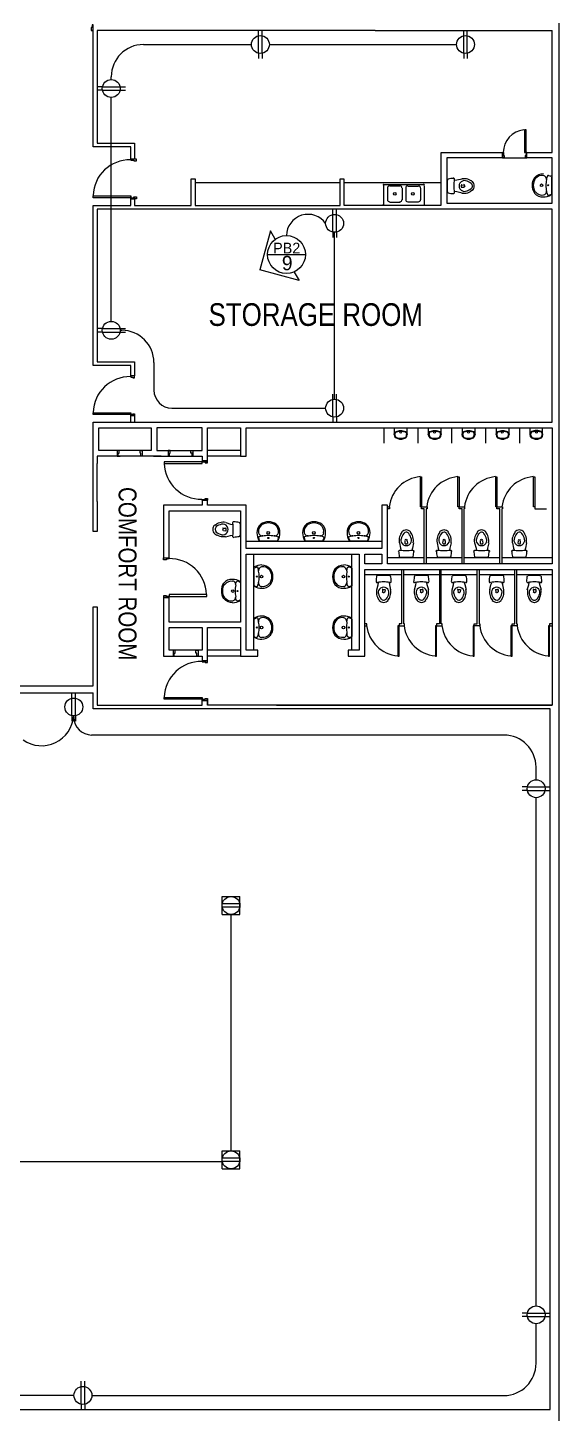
# Model space of a CAD drawing. Header units: inches. Extents: x -2 to 2474, y 1 to 287.
# Drawn here: x 641.9 to 666.9, y 152.8 to 217.8 of the extents above; entities that cross this region are included whole.
import ezdxf

# ---------------------------------------------------------------- set-up
doc = ezdxf.new("R2010")
doc.units = ezdxf.units.IN
doc.header["$MEASUREMENT"] = 0
for name, color, linetype in [('ACU', 6, 'Continuous'), ('NUMBER', 170, 'Continuous'), ('OUTLETS', 4, 'Continuous'), ('PDF_0', 7, 'Continuous'), ('PDF_Text', 7, 'Continuous'), ('POWER LINE', 1, 'Continuous'), ('TEXT', 82, 'Continuous')]:
    doc.layers.add(name, color=color, linetype=linetype)
doc.styles.add('PDF Arial Narrow', font='ARIALN.TTF')

msp = doc.modelspace()

# ---------------------------------------------------------------- linework, layer by layer
at = {"lineweight": 5}
for p, q in [((645.00654, 217.64738), (644.91949, 217.64738)), ((645.00654, 212.44718), (645.00654, 217.64738)), ((658.25515, 217.64738), (666.55947, 217.64738)), ((645.00654, 195.55998), (645.00654, 197.33575)), ((645.19804, 195.55998), (645.19804, 197.33575)), ((622.96279, 186.91965), (645.00654, 186.91965)), ((622.96279, 186.58364), (645.00654, 186.58364)), ((623.78438, 152.9764), (666.21128, 152.9764)), ((666.21128, 152.9764), (666.47242, 152.9764))]:
    msp.add_line(p, q, dxfattribs=at)
at = {"layer": 'OUTLETS', "lineweight": 5}
for p, q in [((652.77835, 216.56383), (652.77835, 217.64738)), ((652.94635, 217.39537), (652.94635, 217.64738)), ((662.40731, 216.56383), (662.40731, 217.64738)), ((662.57532, 217.39537), (662.57532, 217.64738)), ((652.86235, 217.40386), (652.86235, 217.40386)), ((652.94635, 216.56383), (652.94635, 217.39537)), ((662.49131, 217.40386), (662.49131, 217.40386)), ((662.57532, 216.56383), (662.57532, 217.39537)), ((652.77835, 216.56383), (652.77835, 216.32031)), ((652.94635, 216.57231), (652.94635, 216.32031)), ((662.40731, 216.56383), (662.40731, 216.32031)), ((662.57532, 216.57231), (662.57532, 216.32031)), ((645.44156, 215.00375), (645.19804, 215.00375)), ((645.45005, 214.83575), (645.19804, 214.83575)), ((645.44156, 215.00375), (646.52511, 215.00375)), ((645.44156, 214.83575), (646.27311, 214.83575)), ((646.27311, 214.83575), (646.52511, 214.83575)), ((646.28159, 214.91975), (646.28159, 214.91975)), ((656.26188, 208.17769), (656.26188, 209.26124)), ((656.42988, 209.00923), (656.42988, 209.26124)), ((656.34588, 209.01772), (656.34588, 209.01772)), ((656.42988, 208.17769), (656.42988, 209.00923)), ((656.26188, 208.17769), (656.26188, 207.93417)), ((656.42988, 208.18618), (656.42988, 207.93417)), ((645.44156, 203.66635), (645.19804, 203.66635)), ((645.45005, 203.49834), (645.19804, 203.49834)), ((645.44156, 203.66635), (646.52511, 203.66635)), ((645.44156, 203.49834), (646.27311, 203.49834)), ((646.27311, 203.49834), (646.52511, 203.49834)), ((646.28159, 203.58235), (646.28159, 203.58235)), ((656.26188, 199.51172), (656.26188, 200.59527)), ((656.34588, 200.35175), (656.34588, 200.35175)), ((656.42988, 200.34326), (656.42988, 200.59527)), ((656.42988, 199.51172), (656.42988, 200.34326)), ((656.26188, 199.51172), (656.26188, 199.2682)), ((656.42988, 199.52021), (656.42988, 199.2682)), ((644.01756, 185.50009), (644.01756, 186.58364)), ((644.18557, 186.33163), (644.18557, 186.58364)), ((644.10157, 186.34011), (644.10157, 186.34011)), ((644.18557, 185.50009), (644.18557, 186.33163)), ((644.01756, 185.50009), (644.01756, 185.25656)), ((644.18557, 185.50857), (644.18557, 185.25656)), ((665.38887, 182.1722), (665.14535, 182.1722)), ((665.39736, 182.00419), (665.14535, 182.00419)), ((665.38887, 182.1722), (666.47242, 182.1722)), ((665.38887, 182.00419), (666.22042, 182.00419)), ((666.22042, 182.00419), (666.47242, 182.00419)), ((666.2289, 182.08819), (666.2289, 182.08819)), ((651.06433, 176.19422), (651.06433, 177.03424)), ((651.06433, 177.03424), (651.90435, 177.03424)), ((651.90435, 176.19422), (651.90435, 177.03424)), ((651.07281, 176.69823), (651.06433, 176.69823)), ((651.06433, 176.61423), (651.06433, 176.61423)), ((651.90435, 176.53023), (651.06433, 176.53023)), ((651.06433, 176.19422), (651.90435, 176.19422)), ((651.90435, 176.69823), (651.07281, 176.69823)), ((651.89587, 176.69823), (651.90435, 176.69823)), ((651.06433, 164.26658), (651.06433, 165.10661)), ((651.06433, 165.10661), (651.90435, 165.10661)), ((651.90435, 164.26658), (651.90435, 165.10661)), ((651.07281, 164.7706), (651.06433, 164.7706)), ((651.06433, 164.6866), (651.06433, 164.6866)), ((651.90435, 164.60259), (651.06433, 164.60259)), ((651.90435, 164.7706), (651.07281, 164.7706)), ((651.89587, 164.7706), (651.90435, 164.7706)), ((651.06433, 164.26658), (651.90435, 164.26658)), ((665.38887, 157.50278), (665.14535, 157.50278)), ((665.39736, 157.33477), (665.14535, 157.33477)), ((665.38887, 157.50278), (666.47242, 157.50278)), ((665.38887, 157.33477), (666.22042, 157.33477)), ((666.22042, 157.33477), (666.47242, 157.33477)), ((666.2289, 157.41877), (666.2289, 157.41877)), ((644.44671, 153.21992), (644.44671, 154.30347)), ((644.53071, 154.05995), (644.53071, 154.05995)), ((644.61471, 154.05146), (644.61471, 154.30347)), ((644.61471, 153.21992), (644.61471, 154.05146)), ((644.44671, 153.21992), (644.44671, 152.9764)), ((644.61471, 153.2284), (644.61471, 152.9764))]:
    msp.add_line(p, q, dxfattribs=at)
for centre in [(652.86235, 216.98384), (662.49131, 216.98384), (645.86158, 214.91975), (656.34588, 208.5977), (645.86158, 203.58235), (656.34588, 199.93174), (644.10157, 185.9201), (665.80889, 182.08819), (651.48434, 176.61423), (651.48434, 164.6866), (665.80889, 157.41877), (644.53071, 153.63993)]:
    msp.add_circle(centre, 0.42001, dxfattribs=at)
at = {"layer": 'PDF_0', "lineweight": 5}
for points in [[(645.00654, 217.90852), (644.97172, 217.90852), (644.97172, 217.78665), (644.91949, 217.78665), (644.91949, 217.64738), (645.00654, 217.64738)], [(665.25376, 211.92489), (665.34081, 211.92489), (665.34081, 212.98687), (665.25376, 212.98687)], [(664.2266, 211.92489), (664.27883, 211.92489), (664.27883, 211.78562), (664.31365, 211.78562), (664.31365, 211.66375), (664.2266, 211.66375)], [(665.37563, 211.92489), (665.34081, 211.92489), (665.34081, 211.78562), (665.28858, 211.78562), (665.28858, 211.66375), (665.37563, 211.66375)], [(646.7823, 211.61152), (646.7823, 211.55929), (646.92158, 211.55929), (646.92158, 211.52447), (647.04345, 211.52447), (647.04345, 211.61152)], [(646.7823, 209.88798), (646.7823, 209.80093), (645.00654, 209.80093), (645.00654, 209.88798)], [(646.7823, 209.74871), (646.7823, 209.80093), (646.92158, 209.80093), (646.92158, 209.83575), (647.04345, 209.83575), (647.04345, 209.74871)], [(646.7823, 201.44438), (646.7823, 201.39216), (646.86935, 201.39216), (646.86935, 201.35734), (646.9564, 201.35734), (646.9564, 201.44438)], [(646.7823, 199.72085), (646.7823, 199.6338), (645.00654, 199.6338), (645.00654, 199.72085)], [(646.7823, 199.58157), (646.7823, 199.6338), (646.86935, 199.6338), (646.86935, 199.66862), (646.9564, 199.66862), (646.9564, 199.58157)], [(645.28509, 199.00706), (647.73983, 199.00706), (647.73983, 197.94508), (645.28509, 197.94508)], [(648.00097, 199.00706), (648.00097, 197.94508), (650.12492, 197.94508), (650.12492, 199.00706)], [(646.13815, 197.68394), (646.19038, 197.68394), (646.19038, 197.82321), (646.2252, 197.82321), (646.2252, 197.94508), (646.13815, 197.94508)], [(647.30459, 197.68394), (647.25236, 197.68394), (647.25236, 197.82321), (647.21754, 197.82321), (647.21754, 197.94508), (647.30459, 197.94508)], [(648.54066, 197.68394), (648.59289, 197.68394), (648.59289, 197.82321), (648.62771, 197.82321), (648.62771, 197.94508), (648.54066, 197.94508)], [(649.68969, 197.68394), (649.65487, 197.68394), (649.65487, 197.82321), (649.60264, 197.82321), (649.60264, 197.94508), (649.68969, 197.94508)], [(650.12492, 197.33575), (650.12492, 197.4228), (648.34916, 197.4228), (648.34916, 197.33575)], [(650.12492, 197.45761), (650.12492, 197.4228), (650.2642, 197.4228), (650.2642, 197.37057), (650.38607, 197.37057), (650.38607, 197.45761)], [(660.43134, 196.70901), (660.43134, 195.29884), (660.37911, 195.29884), (660.37911, 196.70901)], [(662.18969, 196.70901), (662.18969, 195.29884), (662.13746, 195.29884), (662.13746, 196.70901)], [(663.96546, 196.70901), (663.96546, 195.29884), (663.91323, 195.29884), (663.91323, 196.70901)], [(665.74123, 196.70901), (665.74123, 195.29884), (665.689, 195.29884), (665.689, 196.70901)], [(650.12492, 195.61221), (650.12492, 195.64703), (650.2642, 195.64703), (650.2642, 195.69926), (650.38607, 195.69926), (650.38607, 195.61221)], [(657.76768, 192.63519), (657.76768, 193.08783), (658.56852, 193.08783), (658.56852, 192.63519)], [(648.57548, 192.91374), (648.57548, 192.86151), (648.45361, 192.86151), (648.45361, 192.82669), (648.31434, 192.82669), (648.31434, 192.91374)], [(648.57548, 191.05093), (648.57548, 191.10315), (648.45361, 191.10315), (648.45361, 191.13797), (648.31434, 191.13797), (648.31434, 191.05093)], [(648.57548, 191.1902), (648.57548, 191.10315), (650.35125, 191.10315), (650.35125, 191.1902)], [(659.36936, 188.30023), (659.36936, 189.72781), (659.31713, 189.72781), (659.31713, 188.30023)], [(661.12771, 188.30023), (661.12771, 189.72781), (661.07549, 189.72781), (661.07549, 188.30023)], [(662.90348, 188.30023), (662.90348, 189.72781), (662.85125, 189.72781), (662.85125, 188.30023)], [(664.67925, 188.30023), (664.67925, 189.72781), (664.62702, 189.72781), (664.62702, 188.30023)], [(666.43761, 188.30023), (666.43761, 189.72781), (666.38538, 189.72781), (666.38538, 188.30023)], [(650.12492, 189.64076), (650.12492, 188.57878), (648.57548, 188.57878), (648.57548, 189.64076)], [(648.76698, 188.30023), (648.81921, 188.30023), (648.81921, 188.4395), (648.85403, 188.4395), (648.85403, 188.57878), (648.76698, 188.57878)], [(649.93342, 188.30023), (649.88119, 188.30023), (649.88119, 188.4395), (649.82896, 188.4395), (649.82896, 188.57878), (649.93342, 188.57878)], [(650.12492, 188.09131), (650.12492, 188.03909), (650.2642, 188.03909), (650.2642, 188.00427), (650.38607, 188.00427), (650.38607, 188.09131)], [(650.12492, 186.36778), (650.12492, 186.28073), (648.34916, 186.28073), (648.34916, 186.36778)], [(650.12492, 186.2285), (650.12492, 186.28073), (650.2642, 186.28073), (650.2642, 186.31555), (650.38607, 186.31555), (650.38607, 186.2285)]]:
    msp.add_lwpolyline(points, close=True, dxfattribs=at)
for points in [[(658.25515, 217.64738), (645.19804, 217.64738), (645.19804, 212.36013), (646.9564, 212.36013), (646.9564, 211.61152), (646.7823, 211.61152), (646.7823, 212.18603), (645.00654, 212.18603), (645.00654, 212.44718)], [(666.55947, 211.92489), (666.55947, 217.64738)], [(666.89548, 111.24588), (666.89548, 217.98339)], [(646.9564, 209.83575), (646.9564, 209.43534), (649.62005, 209.43534), (649.62005, 210.68882), (649.79414, 210.68882), (649.79414, 209.43534), (656.60125, 209.43534), (656.60125, 210.68882), (656.77534, 210.68882), (656.77534, 209.45274), (661.35404, 209.45274), (661.35404, 211.92489), (664.2266, 211.92489), (664.2266, 211.66375), (665.37563, 211.66375), (665.37563, 211.92489), (666.55947, 211.92489)], [(664.27883, 211.66375), (661.61518, 211.66375), (661.61518, 209.53979), (666.55947, 209.53979)], [(666.55947, 211.66375), (665.34081, 211.66375)], [(666.55947, 209.53979), (666.55947, 211.66375)], [(661.65, 210.06208), (661.65, 210.61918)], [(662.32897, 210.67141), (662.08524, 210.61918), (661.98078, 210.60177)], [(666.50724, 210.79327), (666.40279, 210.82809)], [(666.52465, 210.77587), (666.52465, 210.37545), (666.52465, 209.95762)], [(656.60125, 210.49731), (649.79414, 210.49731)], [(661.35404, 210.49731), (656.77534, 210.49731)], [(658.63816, 210.37545), (658.63816, 209.48756)], [(660.53579, 210.41027), (658.67298, 210.41027)], [(658.82966, 210.25358), (658.82966, 209.69648)], [(659.42159, 210.34063), (658.93412, 210.34063)], [(659.52604, 209.69648), (659.52604, 210.25358)], [(659.70014, 209.69648), (659.70014, 210.25358)], [(659.78718, 210.34063), (660.29206, 210.34063)], [(660.37911, 210.25358), (660.37911, 209.69648)], [(660.57061, 209.48756), (660.57061, 210.37545)], [(662.32897, 210.00985), (662.08524, 210.07949), (661.98078, 210.0969)], [(662.29415, 210.39286), (662.29415, 210.2884)], [(662.31156, 210.41027), (662.43343, 210.39286)], [(662.31156, 210.2884), (662.43343, 210.2884)], [(662.46824, 210.32322), (662.46824, 210.35804)], [(666.50724, 209.95762), (666.40279, 209.90539)], [(666.55947, 209.26124), (645.19804, 209.26124), (645.19804, 202.10594), (646.9564, 202.10594), (646.9564, 201.44438), (646.7823, 201.44438), (646.7823, 201.93185), (645.00654, 201.93185), (645.00654, 209.43534), (646.7823, 209.43534), (646.7823, 209.83575)], [(646.7823, 209.74871), (646.9564, 209.74871)], [(647.04345, 209.74871), (647.04345, 209.74871)], [(658.67298, 209.45274), (660.53579, 209.45274)], [(658.93412, 209.59202), (659.42159, 209.59202)], [(660.29206, 209.59202), (659.78718, 209.59202)], [(666.55947, 206.51594), (666.55947, 209.26124)], [(646.76489, 199.2682), (666.55947, 199.2682), (666.55947, 206.51594)], [(646.7823, 199.2682), (646.7823, 199.58157), (646.9564, 199.58157), (646.9564, 199.2682)], [(645.00654, 197.33575), (645.00654, 199.2682), (646.76489, 199.2682)], [(650.12492, 197.94508), (650.12492, 199.00706)], [(650.38607, 197.37057), (650.38607, 197.4228), (650.38607, 199.00706), (651.93551, 199.00706), (651.93551, 197.68394), (652.19665, 197.68394), (652.19665, 199.00706), (666.55947, 199.00706)], [(658.65557, 199.00706), (658.65557, 198.29327)], [(659.14303, 199.00706), (659.14303, 198.69369), (659.16044, 198.60664), (659.23008, 198.537), (659.38677, 198.48477), (659.50863, 198.48477), (659.68273, 198.537), (659.73496, 198.60664), (659.75237, 198.69369), (659.75237, 199.00706)], [(659.14303, 198.69369), (659.16044, 198.78073), (659.23008, 198.83296), (659.38677, 198.88519), (659.50863, 198.88519), (659.68273, 198.83296), (659.73496, 198.78073), (659.75237, 198.69369)], [(659.17785, 198.67628), (659.19526, 198.76333), (659.24749, 198.81555), (659.38677, 198.85037), (659.50863, 198.85037), (659.66532, 198.81555), (659.71755, 198.76333), (659.71755, 198.67628)], [(660.25724, 199.00706), (660.25724, 198.29327)], [(660.74471, 199.00706), (660.74471, 198.69369), (660.76212, 198.60664), (660.81434, 198.537), (660.98844, 198.48477), (661.1103, 198.48477), (661.2844, 198.537), (661.33663, 198.60664), (661.35404, 198.69369), (661.35404, 199.00706)], [(660.74471, 198.69369), (660.76212, 198.78073), (660.81434, 198.83296), (660.98844, 198.88519), (661.1103, 198.88519), (661.2844, 198.83296), (661.33663, 198.78073), (661.35404, 198.69369)], [(660.77952, 198.67628), (660.79693, 198.76333), (660.83175, 198.81555), (660.98844, 198.85037), (661.1103, 198.85037), (661.26699, 198.81555), (661.30181, 198.76333), (661.31922, 198.67628)], [(661.8415, 199.00706), (661.8415, 198.29327)], [(662.32897, 199.00706), (662.32897, 198.69369), (662.34638, 198.60664), (662.41602, 198.537), (662.5727, 198.48477), (662.69457, 198.48477), (662.86866, 198.537), (662.92089, 198.60664), (662.9383, 198.69369), (662.9383, 199.00706)], [(662.5727, 198.48477), (662.41602, 198.537), (662.34638, 198.60664), (662.32897, 198.69369), (662.34638, 198.78073), (662.41602, 198.83296), (662.5727, 198.88519), (662.69457, 198.88519), (662.86866, 198.83296), (662.92089, 198.78073), (662.9383, 198.69369)], [(662.36379, 198.67628), (662.3812, 198.76333), (662.43343, 198.81555), (662.5727, 198.85037), (662.69457, 198.85037), (662.85125, 198.81555), (662.88607, 198.76333), (662.90348, 198.67628)], [(663.42577, 199.00706), (663.42577, 198.29327)], [(663.93064, 199.00706), (663.93064, 198.69369), (663.94805, 198.60664), (664.00028, 198.537), (664.17437, 198.48477), (664.29624, 198.48477), (664.45292, 198.537), (664.52256, 198.60664), (664.53997, 198.69369), (664.53997, 199.00706)], [(663.93064, 198.69369), (663.94805, 198.78073), (664.00028, 198.83296), (664.17437, 198.88519), (664.29624, 198.88519), (664.45292, 198.83296), (664.52256, 198.78073), (664.53997, 198.69369)], [(663.96546, 198.67628), (663.98287, 198.76333), (664.01769, 198.81555), (664.17437, 198.85037), (664.29624, 198.85037), (664.43552, 198.81555), (664.48774, 198.76333), (664.50515, 198.67628)], [(665.02744, 199.00706), (665.02744, 198.29327)], [(665.5149, 199.00706), (665.5149, 198.69369), (665.53231, 198.60664), (665.58454, 198.537), (665.75864, 198.48477), (665.8805, 198.48477), (666.0546, 198.537), (666.10683, 198.60664), (666.12423, 198.69369), (666.10683, 198.78073), (666.0546, 198.83296), (665.8805, 198.88519), (665.75864, 198.88519), (665.58454, 198.83296), (665.53231, 198.78073), (665.5149, 198.69369)], [(665.54972, 198.67628), (665.56713, 198.76333), (665.60195, 198.81555), (665.75864, 198.85037), (665.8805, 198.85037), (666.03719, 198.81555), (666.07201, 198.76333), (666.08942, 198.67628)], [(666.10683, 198.69369), (666.10683, 199.00706)], [(666.55947, 199.00706), (666.55947, 195.29884)], [(659.17785, 198.69369), (659.19526, 198.60664), (659.24749, 198.55441), (659.38677, 198.51959), (659.50863, 198.51959), (659.66532, 198.55441), (659.71755, 198.60664), (659.71755, 198.69369)], [(660.77952, 198.69369), (660.79693, 198.60664), (660.83175, 198.55441), (660.98844, 198.51959), (661.1103, 198.51959), (661.26699, 198.55441), (661.30181, 198.60664), (661.31922, 198.69369)], [(662.36379, 198.69369), (662.3812, 198.60664), (662.43343, 198.55441), (662.5727, 198.51959), (662.69457, 198.51959), (662.85125, 198.55441), (662.88607, 198.60664), (662.90348, 198.69369)], [(663.96546, 198.69369), (663.98287, 198.60664), (664.01769, 198.55441), (664.17437, 198.51959), (664.29624, 198.51959), (664.43552, 198.55441), (664.48774, 198.60664), (664.50515, 198.69369)], [(665.54972, 198.69369), (665.56713, 198.60664), (665.60195, 198.55441), (665.75864, 198.51959), (665.8805, 198.51959), (666.03719, 198.55441), (666.07201, 198.60664), (666.08942, 198.69369)], [(648.20988, 197.68394), (645.19804, 197.68394), (645.19804, 197.33575)], [(646.19038, 197.68394), (646.27743, 197.68394)], [(647.84428, 197.68394), (650.12492, 197.68394), (650.12492, 197.4228), (650.38607, 197.4228)], [(648.59289, 197.68394), (648.67994, 197.68394)], [(651.93551, 197.94508), (650.38607, 197.94508)], [(651.93551, 197.68394), (650.38607, 197.68394)], [(645.19804, 195.55998), (645.19804, 194.14981), (645.00654, 194.14981), (645.00654, 195.55998)], [(650.12492, 195.61221), (650.38607, 195.61221), (650.12492, 195.61221), (650.12492, 195.38589), (648.31434, 195.38589), (648.31434, 192.91374)], [(666.55947, 195.29884), (666.55947, 192.63519), (658.82966, 192.63519), (658.82966, 195.38589), (658.56852, 195.38589), (658.56852, 193.34898), (652.19665, 193.34898), (652.19665, 195.38589), (650.38607, 195.38589), (650.38607, 195.69926)], [(648.57548, 192.91374), (648.57548, 195.12474), (651.93551, 195.12474), (651.93551, 189.9019), (648.57548, 189.9019), (648.57548, 191.05093), (648.31434, 191.05093), (648.31434, 188.30023), (650.12492, 188.30023), (650.12492, 188.09131), (650.38607, 188.09131)], [(658.82966, 195.29884), (658.91671, 195.29884), (658.91671, 195.21179), (658.82966, 195.21179)], [(660.5532, 192.63519), (660.5532, 195.21179), (660.43134, 195.21179), (660.43134, 195.29884), (660.69248, 195.29884), (660.69248, 195.21179), (660.64025, 195.21179), (660.64025, 192.63519)], [(662.32897, 192.63519), (662.32897, 195.21179), (662.18969, 195.21179), (662.18969, 195.29884), (662.45083, 195.29884), (662.45083, 195.21179), (662.41602, 195.21179), (662.41602, 192.63519)], [(664.10474, 192.63519), (664.10474, 195.21179), (663.96546, 195.21179), (663.96546, 195.29884), (664.2266, 195.29884), (664.2266, 195.21179), (664.19178, 195.21179), (664.19178, 192.63519)], [(665.74123, 195.29884), (665.74123, 195.21179), (666.29833, 195.21179)], [(651.25654, 194.18463), (651.25654, 194.28909), (651.13467, 194.28909)], [(651.23913, 194.56764), (651.46545, 194.498), (651.58732, 194.48059)], [(651.9181, 194.51541), (651.9181, 193.95831)], [(651.09985, 194.25427), (651.09985, 194.21945)], [(651.25654, 194.16722), (651.13467, 194.18463)], [(651.23913, 193.90608), (651.46545, 193.95831), (651.58732, 193.97572)], [(652.19665, 193.69717), (658.56852, 193.69717)], [(652.82339, 193.73199), (652.78857, 193.83644)], [(653.65905, 193.69717), (653.24122, 193.69717), (652.8408, 193.69717)], [(653.67646, 193.73199), (653.71128, 193.83644)], [(654.96476, 193.73199), (654.92994, 193.83644)], [(655.80041, 193.69717), (655.38259, 193.69717), (654.98217, 193.69717)], [(655.80041, 193.73199), (655.85264, 193.83644)], [(657.0539, 193.73199), (657.01908, 193.83644)], [(657.88955, 193.69717), (657.47172, 193.69717), (657.07131, 193.69717)], [(657.90696, 193.73199), (657.94178, 193.83644)], [(659.38677, 193.61012), (659.43899, 193.36639), (659.47381, 193.26193)], [(659.66532, 193.59271), (659.66532, 193.71458)], [(659.73496, 193.7494), (659.70014, 193.7494)], [(659.78718, 193.59271), (659.76977, 193.71458)], [(660.04833, 193.61012), (659.9961, 193.36639), (659.97869, 193.26193)], [(661.16253, 193.61012), (661.21476, 193.36639), (661.23217, 193.26193)], [(661.42368, 193.59271), (661.44108, 193.71458)], [(661.51072, 193.7494), (661.4759, 193.7494)], [(661.54554, 193.59271), (661.54554, 193.71458)], [(661.82409, 193.61012), (661.75446, 193.36639), (661.73705, 193.26193)], [(662.92089, 193.61012), (662.99053, 193.36639), (663.00794, 193.26193)], [(663.19944, 193.59271), (663.19944, 193.71458)], [(663.26908, 193.7494), (663.23426, 193.7494)], [(663.32131, 193.59271), (663.3039, 193.71458)], [(663.58245, 193.61012), (663.53022, 193.36639), (663.51281, 193.26193)], [(664.69666, 193.61012), (664.74889, 193.36639), (664.7837, 193.26193)], [(664.9578, 193.59271), (664.97521, 193.71458)], [(665.04485, 193.7494), (665.01003, 193.7494)], [(665.07967, 193.59271), (665.07967, 193.71458)], [(665.35822, 193.61012), (665.30599, 193.36639), (665.27117, 193.26193)], [(650.38607, 188.00427), (650.38607, 189.64076), (651.93551, 189.64076), (651.93551, 188.30023), (652.73635, 188.30023), (652.73635, 188.57878), (652.19665, 188.57878), (652.19665, 193.08783), (657.50654, 193.08783), (657.50654, 188.57878), (656.98426, 188.57878), (656.98426, 188.30023), (657.76768, 188.30023), (657.76768, 192.37405), (666.55947, 192.37405), (666.55947, 186.00218), (650.38607, 186.00218), (650.38607, 186.31555)], [(652.56225, 188.57878), (652.56225, 193.08783)], [(657.15835, 188.57878), (657.15835, 193.08783)], [(659.66532, 193.5753), (659.76977, 193.5753)], [(661.44108, 193.5753), (661.54554, 193.5753)], [(663.19944, 193.5753), (663.3039, 193.5753)], [(664.97521, 193.5753), (665.07967, 193.5753)], [(652.56225, 192.42627), (652.56225, 192.02586), (652.56225, 191.60803)], [(652.57966, 192.44368), (652.68412, 192.4785)], [(657.14094, 192.44368), (657.03649, 192.4785)], [(657.15835, 192.42627), (657.15835, 192.02586), (657.15835, 191.60803)], [(660.5532, 192.91374), (658.82966, 192.91374)], [(659.49122, 192.37405), (659.49122, 189.81485), (659.36936, 189.81485), (659.36936, 189.72781), (659.6305, 189.72781), (659.6305, 189.81485), (659.59568, 189.81485), (659.59568, 192.37405)], [(659.9961, 192.93115), (659.43899, 192.93115)], [(662.32897, 192.91374), (660.64025, 192.91374)], [(661.26699, 192.37405), (661.26699, 189.81485), (661.12771, 189.81485), (661.12771, 189.72781), (661.38886, 189.72781), (661.38886, 189.81485), (661.35404, 189.81485), (661.35404, 192.37405)], [(661.77186, 192.93115), (661.21476, 192.93115)], [(664.10474, 192.91374), (662.41602, 192.91374)], [(663.1298, 192.37405), (663.1298, 189.81485), (663.16462, 189.81485), (663.16462, 189.72781), (662.90348, 189.72781), (662.90348, 189.81485), (663.04276, 189.81485), (663.04276, 192.37405)], [(663.53022, 192.93115), (662.97312, 192.93115)], [(666.55947, 192.91374), (664.19178, 192.91374)], [(664.88816, 192.37405), (664.88816, 189.81485), (664.92298, 189.81485), (664.92298, 189.72781), (664.67925, 189.72781), (664.67925, 189.81485), (664.80111, 189.81485), (664.80111, 192.37405)], [(665.30599, 192.93115), (664.74889, 192.93115)], [(651.9181, 191.76471), (651.81364, 191.81694)], [(651.93551, 191.76471), (651.93551, 191.34689), (651.93551, 190.94647)], [(659.49122, 192.1129), (657.76768, 192.1129)], [(658.32479, 191.41652), (658.39443, 191.64285), (658.41184, 191.74731)], [(658.93412, 192.07809), (658.37702, 192.07809)], [(658.98635, 191.41652), (658.93412, 191.64285), (658.91671, 191.74731)], [(661.26699, 192.1129), (659.59568, 192.1129)], [(660.10055, 191.41652), (660.15278, 191.64285), (660.17019, 191.74731)], [(660.70989, 192.07809), (660.15278, 192.07809)], [(660.76212, 191.41652), (660.69248, 191.64285), (660.67507, 191.74731)], [(663.04276, 192.1129), (661.35404, 192.1129)], [(661.85891, 191.41652), (661.92855, 191.64285), (661.94596, 191.74731)], [(662.46824, 192.07809), (661.92855, 192.07809)], [(662.53788, 191.41652), (662.46824, 191.64285), (662.45083, 191.74731)], [(664.80111, 192.1129), (663.1298, 192.1129)], [(663.63468, 191.41652), (663.68691, 191.64285), (663.72173, 191.74731)], [(664.24401, 192.07809), (663.68691, 192.07809)], [(664.29624, 191.41652), (664.24401, 191.64285), (664.20919, 191.74731)], [(666.55947, 192.1129), (664.88816, 192.1129)], [(665.39304, 191.41652), (665.46267, 191.64285), (665.48008, 191.74731)], [(666.00237, 192.07809), (665.46267, 192.07809)], [(666.0546, 191.41652), (665.98496, 191.64285), (665.96755, 191.74731)], [(652.57966, 191.60803), (652.68412, 191.5558)], [(657.14094, 191.60803), (657.03649, 191.5558)], [(658.60334, 191.31207), (658.60334, 191.43393), (658.7078, 191.43393)], [(658.67298, 191.27725), (658.63816, 191.27725)], [(658.72521, 191.43393), (658.7078, 191.31207)], [(660.3617, 191.43393), (660.37911, 191.31207)], [(660.37911, 191.43393), (660.48356, 191.43393), (660.48356, 191.31207)], [(660.44874, 191.27725), (660.41393, 191.27725)], [(662.15487, 191.31207), (662.13746, 191.43393), (662.24192, 191.43393)], [(662.2071, 191.27725), (662.18969, 191.27725)], [(662.25933, 191.43393), (662.24192, 191.31207)], [(663.89582, 191.43393), (663.91323, 191.31207)], [(663.91323, 191.43393), (664.01769, 191.43393), (664.01769, 191.31207)], [(663.98287, 191.27725), (663.94805, 191.27725)], [(665.67159, 191.43393), (665.689, 191.31207)], [(665.689, 191.43393), (665.79345, 191.43393), (665.79345, 191.31207)], [(665.75864, 191.27725), (665.72382, 191.27725)], [(645.00654, 186.91965), (645.00654, 190.61569), (645.19804, 190.61569), (645.19804, 186.00218), (650.12492, 186.00218), (650.12492, 186.2285), (650.38607, 186.2285), (650.38607, 186.00218)], [(651.9181, 190.92906), (651.81364, 190.89424)], [(652.56225, 190.04118), (652.56225, 189.64076), (652.56225, 189.22293)], [(652.57966, 190.05859), (652.68412, 190.0934)], [(657.14094, 190.05859), (657.03649, 190.0934)], [(657.15835, 190.04118), (657.15835, 189.64076), (657.15835, 189.22293)], [(657.76768, 189.72781), (657.85473, 189.72781), (657.85473, 189.81485), (657.76768, 189.81485)], [(666.55947, 189.81485), (666.43761, 189.81485), (666.43761, 189.72781), (666.55947, 189.72781)], [(652.57966, 189.20552), (652.68412, 189.1707)], [(657.14094, 189.20552), (657.03649, 189.1707)], [(651.93551, 188.57878), (650.38607, 188.57878)], [(648.81921, 188.30023), (648.90626, 188.30023)], [(651.93551, 188.30023), (650.38607, 188.30023)], [(645.00654, 185.82808), (645.00654, 186.58364)], [(666.47242, 185.82808), (645.00654, 185.82808)], [(650.12492, 186.2285), (650.38607, 186.2285)], [(653.62423, 186.00218), (666.55947, 186.00218)], [(666.47242, 152.9764), (666.47242, 185.82808)]]:
    msp.add_lwpolyline(points, dxfattribs=at)
for points in [[(661.92889, 210.70596, 0.0503527), (661.68402, 210.67602, 0.3504299), (661.65, 210.62788)], [(662.72868, 210.6091, 0.10389866), (662.46086, 210.68773, 0.05737446), (662.32374, 210.68027)], [(662.81545, 210.14239, 0.2018474), (662.90347, 210.34712, 0.20183327), (662.81543, 210.55629)], [(665.76805, 210.69479, 0.15476756), (665.67163, 210.37757, 0.15476756), (665.76805, 210.05611)], [(666.29788, 210.64987, 0.36841564), (666.15705, 210.84073, 0.29105233), (665.78052, 210.69477)], [(666.29083, 210.64382, 0.04810038), (666.26352, 210.37286, 0.04810038), (666.29083, 210.10708, 0.05470467), (666.33358, 209.9467)], [(661.65, 210.07078, 0.35042989), (661.68402, 210.02265, 0.0503527), (661.92889, 209.99271)], [(662.32374, 210.0184, 0.05735054), (662.45704, 210.01165, 0.10386122), (662.72874, 210.08959)], [(662.76013, 210.23318, 0.23143291), (662.81643, 210.35035, 0.23143291), (662.76013, 210.46549)], [(665.73057, 210.01889, 0.24149934), (666.13973, 209.83584, 0.1367667), (666.4969, 209.92947)], [(665.78052, 210.07354, 0.29108862), (666.15705, 209.92758, 0.36841564), (666.29788, 210.11844)], [(650.71783, 194.45251, 0.20185978), (650.62981, 194.24778, 0.20185978), (650.71783, 194.03862)], [(650.79056, 194.36172, 0.23140141), (650.73426, 194.24455, 0.23140141), (650.79056, 194.12941)], [(651.22689, 194.57652, 0.05737522), (651.09364, 194.58325, 0.10386201), (650.82195, 194.50531)], [(651.90069, 194.52412, 0.35055931), (651.86655, 194.57228, 0.05035258), (651.62168, 194.60219)], [(652.88466, 194.49125, 0.2414857), (652.70161, 194.08208, 0.13673329), (652.79523, 193.72491)], [(653.51564, 193.94136, 0.36843856), (653.7065, 194.08218, 0.29106267), (653.56055, 194.45871, 0.15470124), (653.24335, 194.5502, 0.15474561), (652.92188, 194.45376, 0.29106267), (652.7788, 194.08332, 0.36843856), (652.9668, 193.94136)], [(653.68721, 193.72491, 0.13673329), (653.78083, 194.08208, 0.2414857), (653.59778, 194.49125)], [(655.02603, 194.49125, 0.2414857), (654.84297, 194.08208, 0.13673329), (654.9366, 193.72491)], [(655.70189, 194.4538, 0.15470124), (655.38472, 194.5502, 0.15474561), (655.06324, 194.45376, 0.29106267), (654.92016, 194.08332, 0.36843856), (655.10817, 193.94136)], [(655.82857, 193.72491, 0.13673329), (655.9222, 194.08208, 0.2414857), (655.73914, 194.49125)], [(657.11517, 194.49125, 0.2414857), (656.93211, 194.08208, 0.13673329), (657.02574, 193.72491)], [(657.74614, 193.94136, 0.36843856), (657.937, 194.08218, 0.29106267), (657.79105, 194.45871, 0.15470124), (657.47386, 194.5502, 0.15474561), (657.15238, 194.45376, 0.29106267), (657.0093, 194.08332, 0.36843856), (657.1973, 193.94136)], [(657.91771, 193.72491, 0.13673329), (658.01134, 194.08208, 0.2414857), (657.82828, 194.49125)], [(650.82195, 193.98582, 0.10386197), (651.08977, 193.90717, 0.0573518), (651.22695, 193.91463)], [(651.62179, 193.88894, 0.0503527), (651.86667, 193.91888, 0.35042989), (651.90069, 193.96701)], [(653.50946, 193.93102, 0.04809436), (653.2385, 193.95829, 0.04809382), (652.97285, 193.93099)], [(655.65082, 193.93102, 0.04809436), (655.37987, 193.95829, 0.04809382), (655.11421, 193.93099)], [(657.73996, 193.93102, 0.04809436), (657.469, 193.95829, 0.04809382), (657.20335, 193.93099)], [(659.4491, 194.0273, 0.10387044), (659.37045, 193.75948, 0.05739275), (659.37791, 193.62229)], [(659.91576, 194.13145, 0.20179111), (659.71102, 194.21945, 0.20184071), (659.5019, 194.13142)], [(659.94983, 193.78947, 0.1194189), (659.825, 194.0587, 0.23135063), (659.70782, 194.11499, 0.23135507), (659.59268, 194.05869)], [(660.03977, 193.62229, 0.05739275), (660.04652, 193.75567, 0.10386785), (659.96855, 194.02737)], [(661.22487, 194.0273, 0.10387044), (661.14622, 193.75948, 0.05739275), (661.15368, 193.62229)], [(661.69153, 194.13145, 0.20179111), (661.48678, 194.21945, 0.20184071), (661.27767, 194.13142)], [(661.7256, 193.78947, 0.1194189), (661.60076, 194.0587, 0.23135063), (661.48359, 194.11499, 0.23135507), (661.36845, 194.05869)], [(661.81554, 193.62229, 0.05739275), (661.82229, 193.75567, 0.10386785), (661.74432, 194.02737)], [(662.98323, 194.0273, 0.10386481), (662.90457, 193.75948, 0.05736955), (662.91203, 193.62229)], [(663.44989, 194.13145, 0.20179393), (663.24514, 194.21945, 0.20184707), (663.03603, 194.13142)], [(663.48395, 193.78947, 0.11942351), (663.35912, 194.0587, 0.2313559), (663.24194, 194.11499, 0.23135843), (663.12681, 194.05869)], [(663.5739, 193.62229, 0.05736955), (663.58064, 193.75567, 0.10386243), (663.50268, 194.02737)], [(664.75899, 194.0273, 0.10386481), (664.68034, 193.75948, 0.05736955), (664.6878, 193.62229)], [(665.22565, 194.13145, 0.20179393), (665.02091, 194.21945, 0.20184706), (664.81179, 194.13142)], [(665.25972, 193.78947, 0.11942351), (665.13488, 194.0587, 0.2313559), (665.01771, 194.11499, 0.23135843), (664.90257, 194.05869)], [(665.34967, 193.62229, 0.05736955), (665.35641, 193.75567, 0.10386243), (665.27844, 194.02737)], [(659.35196, 193.21711, -0.45956068), (659.41896, 193.27985, 0.03553317), (659.71357, 193.26205)], [(659.35222, 193.22745, 0.05037834), (659.38216, 192.98258, 0.350469), (659.43029, 192.94856)], [(659.70411, 193.26205, 0.03553317), (659.99872, 193.27985, -0.45964999), (660.06572, 193.21713)], [(659.98739, 192.94856, 0.350469), (660.03552, 192.98258, 0.05037834), (660.06546, 193.22745)], [(661.11031, 193.21711, -0.45956068), (661.17732, 193.27985, 0.03553317), (661.47193, 193.26205)], [(661.12799, 193.22745, 0.05037834), (661.15793, 192.98258, 0.350469), (661.20606, 192.94856)], [(661.47988, 193.26205, 0.03553317), (661.77449, 193.27985, -0.45964999), (661.84149, 193.21713)], [(661.76316, 192.94856, 0.350469), (661.81129, 192.98258, 0.05037834), (661.84123, 193.22745)], [(662.88608, 193.21711, -0.45951682), (662.95308, 193.27985, 0.03553349), (663.2477, 193.26205)], [(662.88634, 193.22745, 0.05036547), (662.91628, 192.98258, 0.35046899), (662.96441, 192.94856)], [(663.25564, 193.26205, 0.03553349), (663.55026, 193.27985, -0.45966086), (663.61726, 193.21713)], [(663.52152, 192.94856, 0.350469), (663.56965, 192.98258, 0.05036547), (663.59959, 193.22745)], [(664.66184, 193.21711, -0.45951682), (664.72885, 193.27985, 0.03553349), (665.02346, 193.26205)], [(664.66211, 193.22745, 0.05036547), (664.69205, 192.98258, 0.350469), (664.74018, 192.94856)], [(665.014, 193.26205, 0.03553349), (665.30862, 193.27985, -0.45966086), (665.37561, 193.21713)], [(665.29728, 192.94856, 0.350469), (665.34542, 192.98258, 0.05036547), (665.37536, 193.22745)], [(653.28896, 192.34521, 0.29103972), (652.91244, 192.49114, 0.36841023), (652.77161, 192.30028)], [(653.30144, 191.70652, 0.15476727), (653.39787, 192.02798, 0.15476727), (653.30144, 192.34519)], [(656.91417, 192.30028, 0.36841023), (656.77334, 192.49114, 0.29105095), (656.39681, 192.34518, 0.15476727), (656.30533, 192.02798, 0.15476727), (656.40175, 191.70652)], [(651.17891, 191.68363, 0.15476727), (651.08248, 191.36642, 0.15476727), (651.17891, 191.04496)], [(651.9077, 191.81031, 0.13671889), (651.55059, 191.90391, 0.2414674), (651.14143, 191.72085)], [(652.57259, 191.57987, 0.13676713), (652.92976, 191.48625, 0.24149897), (653.33892, 191.6693)], [(652.73591, 191.59711, 0.05471395), (652.77867, 191.75749, 0.04810038), (652.80597, 192.02341, 0.04808825), (652.77864, 192.29436)], [(656.36427, 191.6693, 0.24149897), (656.77344, 191.48625, 0.13676713), (657.1306, 191.57987)], [(656.92453, 192.29422, 0.04810038), (656.89722, 192.02327, 0.04810038), (656.92453, 191.75749)], [(658.36831, 192.09549, 0.35046899), (658.32018, 192.06147, 0.05037834), (658.29024, 191.8166)], [(659.00349, 191.81672, 0.05038732), (658.97352, 192.06158, 0.3505007), (658.92542, 192.09549)], [(660.14408, 192.09549, 0.350469), (660.09595, 192.06147, 0.05037834), (660.06601, 191.8166)], [(660.77925, 191.81672, 0.05038732), (660.74929, 192.06158, 0.35050071), (660.70118, 192.09549)], [(663.6782, 192.09549, 0.350469), (663.63007, 192.06147, 0.05036547), (663.60013, 191.8166)], [(664.31338, 191.81672, 0.05038091), (664.28341, 192.06158, 0.35052995), (664.23531, 192.09549)], [(651.19137, 191.04498, 0.29108718), (651.56791, 190.89902, 0.36841023), (651.70874, 191.08988)], [(651.70168, 191.63266, 0.04810038), (651.67438, 191.36171, 0.04810038), (651.70168, 191.09593)], [(658.43992, 190.91264, 0.20184071), (658.64907, 190.8246, 0.20184071), (658.85381, 190.91264)], [(658.5307, 190.98537, 0.2313346), (658.64584, 190.92906, 0.2313346), (658.76303, 190.98537)], [(660.21569, 190.91264, 0.20184071), (660.42483, 190.8246, 0.20184071), (660.62957, 190.91264)], [(660.30647, 190.98537, 0.2313346), (660.42161, 190.92906, 0.2313346), (660.53879, 190.98537)], [(661.97405, 190.91264, 0.20183965), (662.18319, 190.8246, 0.20184706), (662.38793, 190.91264)], [(662.06483, 190.98537, 0.2313365), (662.17997, 190.92906, 0.23134521), (662.29715, 190.98537)], [(663.74982, 190.91264, 0.20184707), (663.95896, 190.8246, 0.20184707), (664.16369, 190.91264)], [(663.84059, 190.98537, 0.23134521), (663.95573, 190.92906, 0.23134521), (664.07291, 190.98537)], [(653.33889, 189.99735, 0.2414837), (652.92969, 190.18037, 0.13672316), (652.57259, 190.08674)], [(652.73591, 189.21202, 0.05471395), (652.77867, 189.37239, 0.04810038), (652.80597, 189.63831, 0.04808825), (652.77864, 189.90926)], [(653.28896, 189.96011, 0.29103972), (652.91244, 190.10604, 0.36841023), (652.77161, 189.91518)], [(653.30144, 189.32142, 0.15476727), (653.39787, 189.64288, 0.15476727), (653.30144, 189.9601)], [(656.91417, 189.91518, 0.36841023), (656.77334, 190.10604, 0.29105095), (656.39681, 189.96008, 0.15476727), (656.30533, 189.64288, 0.15476727), (656.40175, 189.32142)], [(657.13055, 190.08677, 0.13671889), (656.77344, 190.18037, 0.2414674), (656.36427, 189.99731)], [(656.92453, 189.90913, 0.04810038), (656.89722, 189.63817, 0.04810038), (656.92453, 189.37239)], [(652.57259, 189.19478, 0.13676713), (652.92976, 189.10115, 0.24149897), (653.33892, 189.2842)], [(656.36427, 189.2842, 0.24149897), (656.77344, 189.10115, 0.13676713), (657.1306, 189.19478)]]:
    msp.add_lwpolyline(points, format="xyb", dxfattribs=at)
for centre, radius in [((659.16915, 209.98373), 0.06094), ((660.02222, 209.98373), 0.06094), ((666.06331, 210.38415), 0.06094), ((666.37668, 210.38415), 0.02612), ((659.4477, 198.80685), 0.04352), ((661.03196, 198.80685), 0.04352), ((662.63363, 198.80685), 0.04352), ((664.21789, 198.80685), 0.04352), ((665.81957, 198.80685), 0.04352), ((653.23252, 194.08888), 0.06094), ((653.23252, 193.84514), 0.02612), ((655.37388, 194.08888), 0.06094), ((655.37389, 193.84514), 0.02612), ((657.46302, 194.08888), 0.06094), ((657.46302, 193.84514), 0.02612), ((652.69283, 192.03456), 0.02612), ((652.91915, 192.03456), 0.06094), ((656.76664, 192.03456), 0.06094), ((657.01038, 192.03456), 0.02612), ((651.56121, 191.35559), 0.06094), ((651.78753, 191.35559), 0.02612), ((652.91915, 189.64946), 0.06094), ((656.76664, 189.64946), 0.06094), ((652.69283, 189.64946), 0.02612), ((657.01038, 189.64946), 0.02612)]:
    msp.add_circle(centre, radius, dxfattribs=at)
for centre, radius, start, end in [((665.3495, 211.89878), 1.08808, 96.2837004, 178.6928174), ((646.73877, 209.84446), 1.73224, 88.8735726, 178.2644358), ((661.91982, 210.6627), 0.06096, 352.4881893, 91.2160716), ((664.02657, 210.38416), 2.0806, 172.4750365, 180.6098674), ((662.44212, 210.34934), 0.25243, 78.9620218, 281.0447448), ((662.37249, 209.98379), 0.61799, 51.7201995, 78.9633673), ((662.54665, 210.26236), 0.39162, 47.0920287, 63.2127758), ((666.20258, 210.40155), 0.58322, 144.5969034, 182.2630508), ((666.11553, 210.41897), 0.49617, 86.5831818, 140.8837715), ((667.05592, 210.54076), 0.77501, 158.7545952, 171.2794973), ((666.37668, 210.80195), 0.04355, 69.4463085, 161.9399563), ((666.48114, 210.80198), 0.04351, 358.2031196, 53.4808981), ((658.66427, 210.38415), 0.04352, 89.9992633, 180.0007368), ((658.92542, 210.26228), 0.09576, 90.0028359, 179.997164), ((659.41288, 210.26229), 0.09575, 0.0075818, 90.0025969), ((659.77848, 210.26228), 0.09576, 90.0028359, 179.9971641), ((660.28336, 210.26229), 0.09575, 0.0075818, 90.0025969), ((660.52709, 210.38415), 0.04353, 0.0028421, 89.9971577), ((661.91986, 210.05337), 0.06092, 268.7839278, 7.51181), ((664.02657, 210.33191), 2.0806, 179.3901327, 187.5249636), ((662.30285, 210.40156), 0.0087, 89.9849449, 180.0150647), ((662.30283, 210.2971), 0.00868, 179.9685632, 274.0797756), ((662.40587, 210.34077), 0.04353, 274.3154435, 0.0030546), ((662.40587, 210.37561), 0.04352, 0, 84.6606312), ((662.37253, 210.71484), 0.61794, 281.0397375, 308.2848709), ((662.54663, 210.45369), 0.39161, 296.7957809, 312.9177628), ((666.20258, 210.36675), 0.58322, 177.7369492, 215.4030966), ((666.37669, 209.96634), 0.04355, 198.0597861, 290.5524547), ((666.48114, 209.96632), 0.04351, 306.5191019, 1.7968805), ((658.66427, 209.49627), 0.04352, 179.9992625, 270.0007377), ((658.92542, 209.70519), 0.09576, 180.002836, 269.997164), ((659.41288, 209.70519), 0.09576, 270.0028359, 359.9971641), ((659.77848, 209.70519), 0.09576, 180.002836, 269.9971641), ((660.28335, 209.70519), 0.09576, 270.0028359, 359.997164), ((660.52709, 209.49627), 0.04352, 269.9992629, 0.0007371), ((646.73877, 199.67733), 1.73224, 88.8735726, 178.2644358), ((650.0814, 197.39668), 1.73224, 181.7355658, 271.1317987), ((660.50967, 195.11604), 1.61037, 94.9547105, 173.2819192), ((662.26803, 195.11604), 1.61037, 94.9547105, 173.2819192), ((664.0438, 195.11604), 1.61037, 94.954696, 173.2818504), ((665.80216, 195.11604), 1.61037, 94.954696, 173.2818504), ((650.98667, 194.14118), 0.39164, 116.7972438, 132.9175768), ((651.16075, 193.88005), 0.61794, 101.0396525, 128.2846069), ((651.09116, 194.24554), 0.25242, 258.9547877, 101.0452123), ((651.12407, 194.27118), 0.04353, 94.315444, 180.0030545), ((651.24788, 194.29781), 0.00866, 359.915228, 94.0625271), ((651.61344, 194.54149), 0.06097, 88.8063965, 187.5118098), ((649.50671, 194.26298), 2.0806, 359.3901327, 7.5249635), ((653.21508, 194.01928), 0.58317, 87.7402084, 125.4037635), ((653.26735, 194.01926), 0.5832, 54.6025252, 92.2648967), ((655.35645, 194.01928), 0.58317, 87.7402084, 125.4037635), ((655.40872, 194.01926), 0.5832, 54.6025252, 92.2648967), ((655.46094, 194.15852), 0.3743, 348.4093363, 53.322561), ((657.44559, 194.01928), 0.58317, 87.7402084, 125.4037635), ((657.49785, 194.01926), 0.5832, 54.6025253, 92.2648967), ((650.98667, 194.33254), 0.39164, 227.0824232, 243.2027561), ((651.16075, 194.61108), 0.61794, 231.7153931, 258.9603475), ((651.12407, 194.23635), 0.04352, 179.9999781, 264.6606312), ((651.24784, 194.19333), 0.0087, 269.984941, 0.0150545), ((651.61346, 193.9322), 0.06096, 172.48819, 271.2160723), ((649.50671, 194.22815), 2.0806, 352.4750364, 0.6098674), ((652.81468, 193.86256), 0.04352, 108.0357237, 200.5829978), ((652.83211, 193.75812), 0.04355, 216.5443316, 271.7663945), ((653.09331, 193.18358), 0.77475, 98.7225704, 111.2523375), ((653.38947, 193.18452), 0.77375, 68.7512478, 81.2968592), ((653.65033, 193.75812), 0.04355, 268.2336051, 323.4556689), ((653.66774, 193.86256), 0.04354, 339.4170023, 71.964276), ((654.95605, 193.86256), 0.04352, 108.0357231, 200.5829989), ((655.21727, 193.18358), 0.77475, 98.7225704, 111.2523375), ((654.97348, 193.75812), 0.04355, 216.5443321, 271.7663938), ((655.53083, 193.18452), 0.77375, 68.7512478, 81.2968592), ((655.66985, 194.12369), 0.18279, 265.9699307, 346.8729006), ((655.7917, 193.75812), 0.04355, 268.2336056, 323.4556686), ((655.7917, 193.86256), 0.04354, 339.4170022, 71.964276), ((657.04518, 193.86256), 0.04352, 108.035723, 200.5829976), ((657.06261, 193.75812), 0.04355, 216.5443318, 271.766394), ((657.32381, 193.18358), 0.77475, 98.7225704, 111.2523375), ((657.61997, 193.18452), 0.77375, 68.7512478, 81.2968592), ((657.88083, 193.75812), 0.04355, 268.2336058, 323.4556683), ((657.89824, 193.86256), 0.04354, 339.4170016, 71.9642761), ((659.79606, 193.84503), 0.39192, 137.0912595, 153.2001004), ((659.70886, 193.7407), 0.25245, 168.9590266, 11.0409734), ((660.07447, 193.67104), 0.61807, 141.7188225, 168.95774), ((659.69143, 193.72328), 0.04353, 90.0023876, 174.6612311), ((659.7247, 193.73145), 0.04353, 4.3154436, 90.0030551), ((659.62158, 193.84497), 0.39199, 26.8106706, 42.9154024), ((661.57183, 193.84503), 0.39192, 137.0912594, 153.2001004), ((661.48462, 193.7407), 0.25245, 168.9590266, 11.0409734), ((661.85024, 193.67104), 0.61807, 141.7188225, 168.95774), ((661.4672, 193.72328), 0.04353, 90.0023869, 174.6612317), ((661.50054, 193.73145), 0.04353, 4.3154438, 90.0030546), ((661.37994, 193.84497), 0.39199, 26.8106706, 42.9154024), ((663.24297, 193.74069), 0.25245, 168.9574876, 11.0425124), ((663.34764, 193.84501), 0.39198, 137.0934371, 153.1997413), ((663.60862, 193.67103), 0.61809, 141.7193863, 168.95717), ((663.22556, 193.72328), 0.04353, 90.0027522, 174.6636629), ((663.25897, 193.73145), 0.04353, 4.3154437, 90.003055), ((663.15571, 193.84498), 0.39198, 26.8096724, 42.914582), ((665.106, 193.84501), 0.39198, 137.0934371, 153.1997413), ((665.01874, 193.74069), 0.25245, 168.9574876, 11.0425124), ((665.38438, 193.67103), 0.61809, 141.7193863, 168.95717), ((665.00133, 193.72328), 0.04353, 90.0027523, 174.6636624), ((665.03481, 193.73145), 0.04353, 4.3154442, 90.0030547), ((664.93148, 193.84498), 0.39198, 26.8096725, 42.914582), ((659.65661, 193.60141), 0.0087, 179.9849346, 270.0150683), ((659.76108, 193.60139), 0.00868, 269.9332485, 4.3458221), ((661.43238, 193.60141), 0.0087, 179.9849452, 270.0150563), ((661.53685, 193.60139), 0.00868, 269.933275, 4.3458297), ((663.19074, 193.60141), 0.0087, 179.9849373, 270.0150645), ((663.29521, 193.60138), 0.00867, 269.9237924, 4.350736), ((664.9665, 193.60141), 0.0087, 179.984926, 270.0150743), ((665.07097, 193.60138), 0.00867, 269.9238187, 4.3507225), ((648.6016, 191.14668), 1.73224, 1.7411617, 91.1318585), ((652.58835, 192.43499), 0.04351, 126.5152656, 181.8007172), ((652.91914, 191.8953), 0.68765, 89.1206417, 120.262194), ((652.6928, 192.45237), 0.04355, 18.0636416, 110.5539209), ((652.0139, 192.19125), 0.77467, 8.7238214, 21.254612), ((652.95397, 192.06942), 0.49614, 39.1190475, 93.4233918), ((652.86691, 192.05196), 0.58322, 357.7369492, 35.4030966), ((656.83628, 192.05196), 0.58322, 144.5969034, 182.2630507), ((656.74923, 192.06939), 0.49616, 86.5831777, 140.8839919), ((656.78405, 191.89528), 0.68767, 59.7437252, 90.8843168), ((657.67209, 192.19122), 0.77488, 158.7542303, 171.2812527), ((657.01038, 192.45236), 0.04355, 69.4460792, 161.9512676), ((657.09744, 192.43499), 0.04351, 358.1992826, 53.484735), ((651.61344, 191.3904), 0.58322, 144.5969034, 182.2630508), ((651.49156, 191.44265), 0.37429, 78.4132185, 143.3239664), ((651.52639, 191.65155), 0.1828, 355.9736141, 76.8708686), ((652.44924, 191.51225), 0.77488, 158.7542303, 171.2812527), ((651.78754, 191.77339), 0.04355, 69.4460793, 161.951269), ((651.892, 191.77343), 0.04351, 358.1992827, 53.484735), ((652.95396, 191.7386), 0.1828, 175.973614, 256.8708686), ((652.98879, 191.94749), 0.37428, 258.4074477, 323.3258508), ((652.86691, 191.99975), 0.58322, 324.5969034, 2.2630507), ((656.83628, 191.99975), 0.58322, 177.7369492, 215.4030966), ((656.697, 191.94749), 0.37428, 216.6741492, 281.5925523), ((656.73182, 191.7386), 0.1828, 283.1291315, 4.0263859), ((657.67209, 191.87791), 0.77488, 188.7187473, 201.2457697), ((658.35089, 191.80824), 0.06092, 178.7980393, 277.5415174), ((658.62949, 189.70068), 2.08144, 89.3969766, 97.5228996), ((658.66428, 189.70061), 2.08151, 82.4838476, 90.6095613), ((658.94284, 191.80821), 0.0609, 262.4584823, 1.2019605), ((660.10925, 191.80824), 0.06092, 178.7980396, 277.5415171), ((660.40525, 189.70068), 2.08144, 89.3969766, 97.5228996), ((660.44004, 189.70061), 2.08151, 82.4838476, 90.6095613), ((660.7186, 191.80821), 0.0609, 262.4584828, 1.2019605), ((661.88501, 191.80824), 0.06092, 178.7980398, 277.5415176), ((663.05142, 191.79084), 1.22732, 167.2612026, 178.7973151), ((661.91985, 192.05196), 0.04353, 90.0094501, 167.2653771), ((662.16361, 189.70068), 2.08144, 89.3969766, 97.5228996), ((662.21581, 189.70068), 2.08145, 82.4837191, 90.6096401), ((662.45955, 192.05198), 0.04351, 12.7410028, 90.0093698), ((662.49437, 191.80819), 0.06089, 262.4569739, 1.2025091), ((661.3281, 191.79083), 1.22719, 1.2087461, 12.7454464), ((663.66078, 191.80823), 0.06092, 178.7974911, 277.5430255), ((663.93938, 189.7007), 2.08143, 89.3969393, 97.5229369), ((663.97417, 189.70068), 2.08145, 82.4837191, 90.6096401), ((664.25273, 191.80819), 0.06089, 262.4569742, 1.2025088), ((665.41913, 191.80823), 0.06092, 178.7974912, 277.543026), ((666.58585, 191.7908), 1.22763, 167.2626778, 178.7958479), ((665.45398, 192.05196), 0.04353, 90.0094495, 167.2653773), ((665.69774, 189.7007), 2.08143, 89.3969393, 97.5229369), ((665.74994, 189.70068), 2.08145, 82.4837191, 90.6096401), ((665.97626, 192.05198), 0.04351, 12.7410025, 90.0093696), ((666.01109, 191.80819), 0.06089, 262.4569743, 1.2025094), ((664.84482, 191.79083), 1.22719, 1.2087461, 12.7454464), ((651.61344, 191.33819), 0.58322, 177.7369493, 215.4030966), ((652.44924, 191.19894), 0.77488, 188.7187473, 201.2457697), ((652.58835, 191.61673), 0.04351, 178.1992834, 233.4847346), ((652.69281, 191.61676), 0.04355, 249.4460798, 341.9517812), ((657.01038, 191.61674), 0.04353, 198.0482174, 290.5539201), ((657.09744, 191.61673), 0.04351, 306.5152655, 1.8007174), ((658.9078, 191.32078), 0.60042, 170.3181008, 183.4571369), ((658.99504, 191.32077), 0.68766, 184.1465506, 207.8668394), ((658.64685, 191.28595), 0.25245, 348.9590266, 191.0409734), ((659.01249, 191.35561), 0.61807, 191.04226, 218.2811775), ((658.62786, 191.32886), 0.04352, 185.3463811, 270.0070363), ((658.59463, 191.44264), 0.0087, 89.984938, 180.0150676), ((658.66268, 191.32886), 0.04352, 269.9999776, 355.6880768), ((658.69912, 191.44265), 0.00867, 355.6541266, 90.066716), ((658.28123, 191.35561), 0.61807, 321.7188225, 348.95774), ((658.29869, 191.32077), 0.68766, 332.1331606, 355.8534494), ((658.38593, 191.32078), 0.60042, 356.5428631, 9.6818992), ((660.68357, 191.32078), 0.60042, 170.3181008, 183.4571369), ((660.7708, 191.32077), 0.68766, 184.1465506, 207.8668394), ((660.42262, 191.28595), 0.25245, 348.9590266, 191.0409734), ((660.78826, 191.35561), 0.61807, 191.04226, 218.2811775), ((660.4037, 191.32886), 0.04352, 185.3463817, 270.0070357), ((660.3704, 191.44264), 0.0087, 89.9849496, 180.0150444), ((660.43852, 191.32886), 0.04352, 269.9999776, 355.6880767), ((660.47489, 191.44265), 0.00867, 355.6541023, 90.0667264), ((660.057, 191.35561), 0.61807, 321.7188225, 348.95774), ((660.07446, 191.32077), 0.68766, 332.1331606, 355.8534494), ((660.16169, 191.32078), 0.60042, 356.5428631, 9.6818992), ((662.44193, 191.32078), 0.60042, 170.3181008, 183.4571369), ((662.52916, 191.32077), 0.68766, 184.1465506, 207.8668394), ((662.18098, 191.28595), 0.25245, 348.9574876, 191.0409734), ((662.54662, 191.35561), 0.61807, 191.04226, 218.2811775), ((662.12876, 191.44264), 0.0087, 89.9849482, 180.0150495), ((662.17954, 191.32886), 0.04352, 185.3463814, 270.0070359), ((662.19695, 191.32886), 0.04352, 269.9999771, 355.6880775), ((662.23325, 191.44265), 0.00867, 355.6492199, 90.0762069), ((661.81534, 191.35562), 0.61809, 321.7193863, 348.95717), ((661.83278, 191.32078), 0.68769, 332.1333853, 355.852397), ((661.91981, 191.32078), 0.60066, 356.5446285, 9.6783648), ((664.21793, 191.32078), 0.60066, 170.3216352, 183.4553714), ((664.30496, 191.32078), 0.68769, 184.147603, 207.8666147), ((663.95675, 191.28595), 0.25245, 348.9574876, 191.0425124), ((664.3224, 191.35562), 0.61809, 191.04283, 218.2806137), ((663.93797, 191.32886), 0.04352, 185.3463814, 270.0070358), ((663.90452, 191.44264), 0.0087, 89.9849384, 180.0150608), ((663.97279, 191.32886), 0.04352, 269.9999776, 355.6880769), ((664.00902, 191.44265), 0.00867, 355.6491744, 90.0762061), ((663.5911, 191.35562), 0.61809, 321.7193863, 348.95717), ((663.60855, 191.32078), 0.68769, 332.1333853, 355.852397), ((663.69557, 191.32078), 0.60066, 356.5446286, 9.6783648), ((665.9937, 191.32078), 0.60066, 170.3216352, 183.4553714), ((666.08073, 191.32078), 0.68769, 184.147603, 207.8666147), ((666.08076, 191.35562), 0.61809, 191.04283, 218.2806137), ((665.73251, 191.28595), 0.25245, 348.9574876, 191.0425124), ((665.71381, 191.32886), 0.04352, 185.3463818, 270.0070358), ((665.68029, 191.44264), 0.0087, 89.9849433, 180.0150531), ((665.74863, 191.32886), 0.04352, 269.9999779, 355.6880766), ((665.78479, 191.44265), 0.00867, 355.6492077, 90.0761828), ((665.36687, 191.35562), 0.61809, 321.7193863, 348.95717), ((665.34949, 191.32078), 0.68769, 332.1333853, 355.852397), ((665.43652, 191.32078), 0.60066, 356.5446285, 9.6783648), ((651.52638, 191.32075), 0.49615, 219.1149714, 273.4226213), ((651.56123, 191.49475), 0.68756, 269.1131894, 300.2646336), ((651.78753, 190.93777), 0.04353, 198.0482186, 290.5539198), ((651.892, 190.95517), 0.04351, 306.5152657, 1.8007169), ((658.73408, 191.18161), 0.39192, 206.799896, 222.9087545), ((658.55965, 191.18161), 0.39192, 317.0912455, 333.200104), ((660.50985, 191.18161), 0.39192, 206.799896, 222.9087545), ((660.318, 191.18161), 0.39192, 317.0912455, 333.200104), ((662.28562, 191.18161), 0.39192, 206.799896, 222.9087545), ((662.09372, 191.18164), 0.39198, 317.0934231, 333.1997449), ((664.04402, 191.18164), 0.39198, 206.8002551, 222.9065768), ((663.86949, 191.18164), 0.39198, 317.0934231, 333.1997449), ((665.81979, 191.18164), 0.39198, 206.8002551, 222.9065768), ((665.73254, 191.11187), 0.28727, 223.9096568, 269.5562765), ((665.71514, 191.07707), 0.14801, 218.2827856, 270.3865681), ((665.71509, 191.11187), 0.28727, 270.4437235, 316.0903432), ((665.7325, 191.07707), 0.14801, 269.613432, 321.7172143), ((665.62784, 191.18164), 0.39198, 317.0934231, 333.1997449), ((652.58835, 190.04989), 0.04351, 126.5152652, 181.8007173), ((652.6928, 190.06727), 0.04355, 18.0636421, 110.5539207), ((652.0139, 189.80615), 0.77467, 8.7238214, 21.254612), ((652.86691, 189.66687), 0.58322, 357.7369492, 35.4030966), ((656.83628, 189.66687), 0.58322, 144.5969034, 182.2630507), ((657.67209, 189.80612), 0.77488, 158.7542303, 171.2812527), ((657.01038, 190.06726), 0.04355, 69.4460795, 161.9512688), ((657.09744, 190.04989), 0.04351, 358.1992825, 53.4847353), ((659.4477, 189.92801), 1.61037, 186.7180808, 265.0452895), ((661.20605, 189.92801), 1.61037, 186.7180808, 265.0452895), ((662.98182, 189.92801), 1.61037, 186.7180808, 265.0452895), ((664.75759, 189.92801), 1.61037, 186.7181496, 265.045304), ((666.51594, 189.92801), 1.61037, 186.7181496, 265.045304), ((652.58835, 189.23163), 0.04351, 178.199282, 233.4847357), ((652.69281, 189.23166), 0.04355, 249.4460787, 341.9517818), ((652.95396, 189.3535), 0.1828, 175.9736141, 256.8708686), ((652.98879, 189.56239), 0.37428, 258.4074477, 323.3258508), ((652.86691, 189.61465), 0.58322, 324.5969034, 2.2630507), ((656.83628, 189.61465), 0.58322, 177.7369492, 215.4030966), ((656.697, 189.56239), 0.37428, 216.6741492, 281.5925523), ((656.73182, 189.3535), 0.1828, 283.1291315, 4.0263859), ((657.67209, 189.49281), 0.77488, 188.7187473, 201.2457697), ((657.01038, 189.23164), 0.04353, 198.0482182, 290.5539213), ((657.09744, 189.23163), 0.04351, 306.5152652, 1.8007167), ((650.08139, 186.32426), 1.73224, 88.5599869, 178.2644358)]:
    msp.add_arc(centre, radius, start, end, dxfattribs=at)
at = {"layer": 'POWER LINE', "lineweight": 5}
for p, q in [((647.37363, 216.98384), (652.44234, 216.98384)), ((653.28236, 216.98384), (662.0713, 216.98384)), ((645.86158, 215.33976), (645.86158, 215.47179)), ((645.86158, 204.00236), (645.86158, 214.49974)), ((653.33413, 208.24882), (652.8411, 206.41311)), ((653.5613, 207.85481), (653.33413, 208.24882)), ((656.34588, 200.35175), (656.34588, 208.17769)), ((653.21953, 207.13367), (654.08672, 207.13367)), ((654.08672, 207.13367), (654.9539, 207.13367)), ((654.67681, 205.92008), (652.8411, 206.41311)), ((654.44963, 206.31409), (654.67681, 205.92008)), ((646.28159, 203.58235), (646.3535, 203.58235)), ((647.86555, 202.0703), (647.86555, 200.77176)), ((648.70558, 199.93174), (655.92587, 199.93174)), ((644.10157, 185.44628), (644.10157, 185.50009)), ((664.29259, 184.60625), (644.94159, 184.60625)), ((665.80464, 182.50819), (665.80464, 183.0942)), ((665.80464, 157.83877), (665.80464, 181.6682)), ((651.48434, 165.10661), (651.48434, 176.19422)), ((634.24638, 164.60259), (651.07281, 164.60259)), ((665.80464, 155.14774), (665.80464, 156.99878)), ((644.11069, 153.63993), (625.90122, 153.63993)), ((644.9507, 153.63569), (664.29259, 153.63569))]:
    msp.add_line(p, q, dxfattribs=at)
msp.add_circle((654.08672, 207.13367), 0.88923, dxfattribs=at)
for centre, radius, start, end in [((647.37363, 215.47179), 1.51205, 90, 180), ((646.3535, 202.0703), 1.51205, 0, 90), ((648.70558, 200.77176), 0.84003, 180, 270), ((644.94159, 185.44628), 0.84003, 180, 270), ((664.29259, 183.0942), 1.51205, 0, 90), ((664.29259, 155.14774), 1.51205, 270, 0)]:
    msp.add_arc(centre, radius, start, end, dxfattribs=at)
at = {"layer": 'TEXT', "lineweight": 5}
for centre, radius, start, end in [((655.10148, 208.00572), 1.01491, 35.6817085, 179.0301694), ((642.58674, 185.62361), 1.51985, 235.321682, 355.3382447)]:
    msp.add_arc(centre, radius, start, end, dxfattribs=at)

# ---------------------------------------------------------------- texts
at = {"layer": 'ACU', "lineweight": 5, "insert": (653.46081, 207.69116), "char_height": 0.504017, "attachment_point": 1}
msp.add_mtext_dynamic_manual_height_columns('{\\C3;PB2}', width=1.1760392, gutter_width=21.0007, heights=[0], dxfattribs=at)
at = {"layer": 'NUMBER', "lineweight": 5, "insert": (653.87079, 207.0733), "char_height": 0.67202, "attachment_point": 1}
msp.add_mtext('9', dxfattribs=at)
at = {"layer": 'PDF_Text', "lineweight": 5, "insert": (650.42864, 204.31325), "char_height": 1.0612131, "width": 15.2034367, "attachment_point": 4, "style": 'PDF Arial Narrow'}
msp.add_mtext('STORAGE ROOM', dxfattribs=at)
at = {"layer": 'PDF_Text', "lineweight": 5, "insert": (646.621, 196.50078), "char_height": 0.840028, "attachment_point": 4, "rotation": 270, "style": 'PDF Arial Narrow'}
msp.add_mtext(' COMFORT ROOM', dxfattribs=at)

doc.saveas('drawing.dxf')
